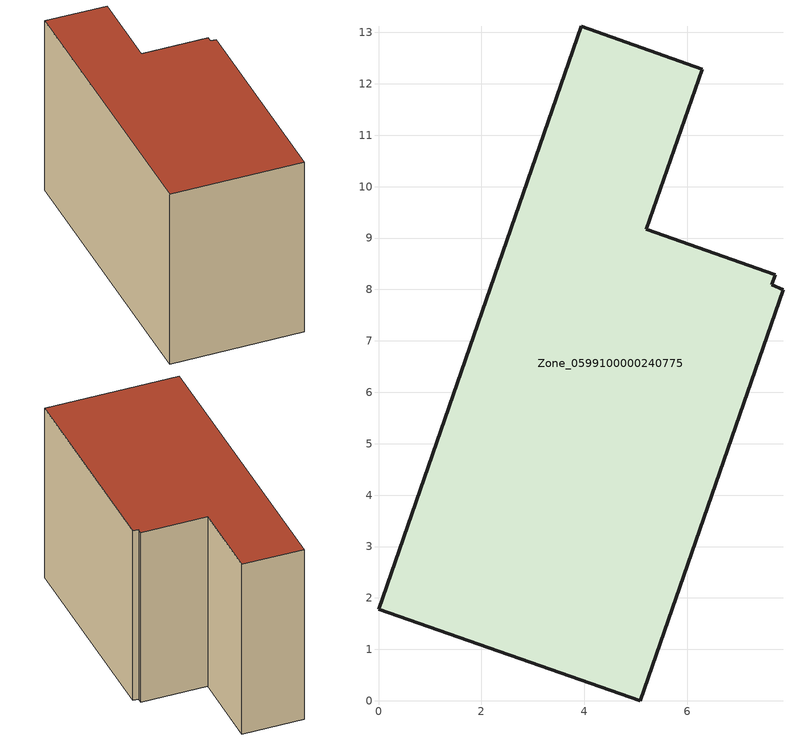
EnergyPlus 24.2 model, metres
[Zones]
Zone_0599100000240775
 floor ground (C_G): 0,1.78 3.94,13.12 6.3,12.28 5.21,9.17 7.72,8.29 7.65,8.09 7.87,8 5.09,0 z0
 wall outside (C_F): 3.94,13.12 0,1.78 5.09,0 7.87,8 7.65,8.09 7.72,8.29 5.21,9.17 6.3,12.28 3.94,13.12 z0:7.67
 roof outside (C_R): 5.09,0 7.87,8 7.65,8.09 7.72,8.29 5.21,9.17 6.3,12.28 3.94,13.12 0,1.78 z7.67
[BUILDING]
Pand.0599100000240775: North Axis=0; Terrain=City; Loads Convergence Tolerance Value=0.04; Temperature Convergence Tolerance Value=0.4; Solar Distribution=FullExterior; Maximum Number of Warmup Days=25; Minimum Number of Warmup Days=1
[Site:Location]
Rotterdam.The.Hague.AP_ZH_NLD Design_Conditions: Latitude=51.96; Longitude=4.45; Time Zone=1; Elevation=-4.5
[SITE:GROUNDTEMPERATURE:BUILDINGSURFACE]
18, 18, 18, 18, 18, 18, 18, 18, 18, 18, 18, 18
[MATERIAL] Thermal Absorptance=0.9; Solar Absorptance=0.7; Visible Absorptance=0.7
Name | Roughness | Thickness | Conductivity | Density | Specific Heat
G.TI.1975-1991 | MediumSmooth | 0.15 | 0.288461 | 540 | 1210
F.TI.1975-1991 | Rough | 0.3 | 0.230769 | 1920 | 840
R.TI.1975-1991 | MediumRough | 0.2 | 0.153846 | 1500 | 1000
[CONSTRUCTION]
C_G: G.TI.1975-1991
C_F: F.TI.1975-1991
C_R: R.TI.1975-1991
[ZONE]
Zone_0599100000240775: Type=1; Multiplier=1; Ceiling Height=Autocalculate; Volume=Autocalculate; Floor Area=autocalculate; Part of Total Floor Area=Yes
[ZONEINFILTRATION:DESIGNFLOWRATE]
Infil_Zone_0599100000240775: Zone or ZoneList or Space or SpaceList=Zone_0599100000240775; Schedule=AlwaysOn; Design Flow Rate Calculation Method=Flow/Area; Flow Rate per Floor Area=0.003; Constant Term Coefficient=1; Temperature Term Coefficient=0; Velocity Term Coefficient=0; Velocity Squared Term Coefficient=0
[HVACTEMPLATE:ZONE:IDEALLOADSAIRSYSTEM]
Zone_0599100000240775: Maximum Heating Supply Air Temperature=50; Minimum Cooling Supply Air Temperature=13; Maximum Heating Supply Air Humidity Ratio=0.0156; Minimum Cooling Supply Air Humidity Ratio=0.0077; Heating Limit=NoLimit; Cooling Limit=NoLimit; Dehumidification Control Type=ConstantSensibleHeatRatio; Cooling Sensible Heat Ratio=0.7; Dehumidification Setpoint=60; Humidification Control Type=None; Humidification Setpoint=30; Outdoor Air Method=None; Outdoor Air Flow Rate per Person=0.00944; Outdoor Air Flow Rate per Zone Floor Area=0; Outdoor Air Flow Rate per Zone=0; Demand Controlled Ventilation Type=None; Outdoor Air Economizer Type=NoEconomizer; Heat Recovery Type=None; Sensible Heat Recovery Effectiveness=0.7; Latent Heat Recovery Effectiveness=0.65
[ZONECONTROL:THERMOSTAT]
ThermostatControl_Zone_0599100000240775: Zone or ZoneList=Zone_0599100000240775; Control Type Schedule=DualSetpointControlType; Control 1=Thermostat_Zone_0599100000240775; Temperature Difference Between Cutout And Setpoint=0
[THERMOSTATSETPOINT:DUALSETPOINT]
Thermostat_Zone_0599100000240775: Heating Setpoint Temperature Schedule=HeatingSetpoint_Zone_0599100000240775; Cooling Setpoint Temperature Schedule=CoolingSetpoint_Zone_0599100000240775
[SCHEDULE:COMPACT]
HeatingSetpoint_Zone_0599100000240775: Through: 12/31, For: AllDays, Until: 24:00, 21
CoolingSetpoint_Zone_0599100000240775: Through: 12/31, For: AllDays, Until: 24:00, 24
DualSetpointControlType: Through: 12/31, For: AllDays, Until: 24:00, 4
AlwaysOn: Through: 12/31, For: AllDays, Until: 24:00, 1
